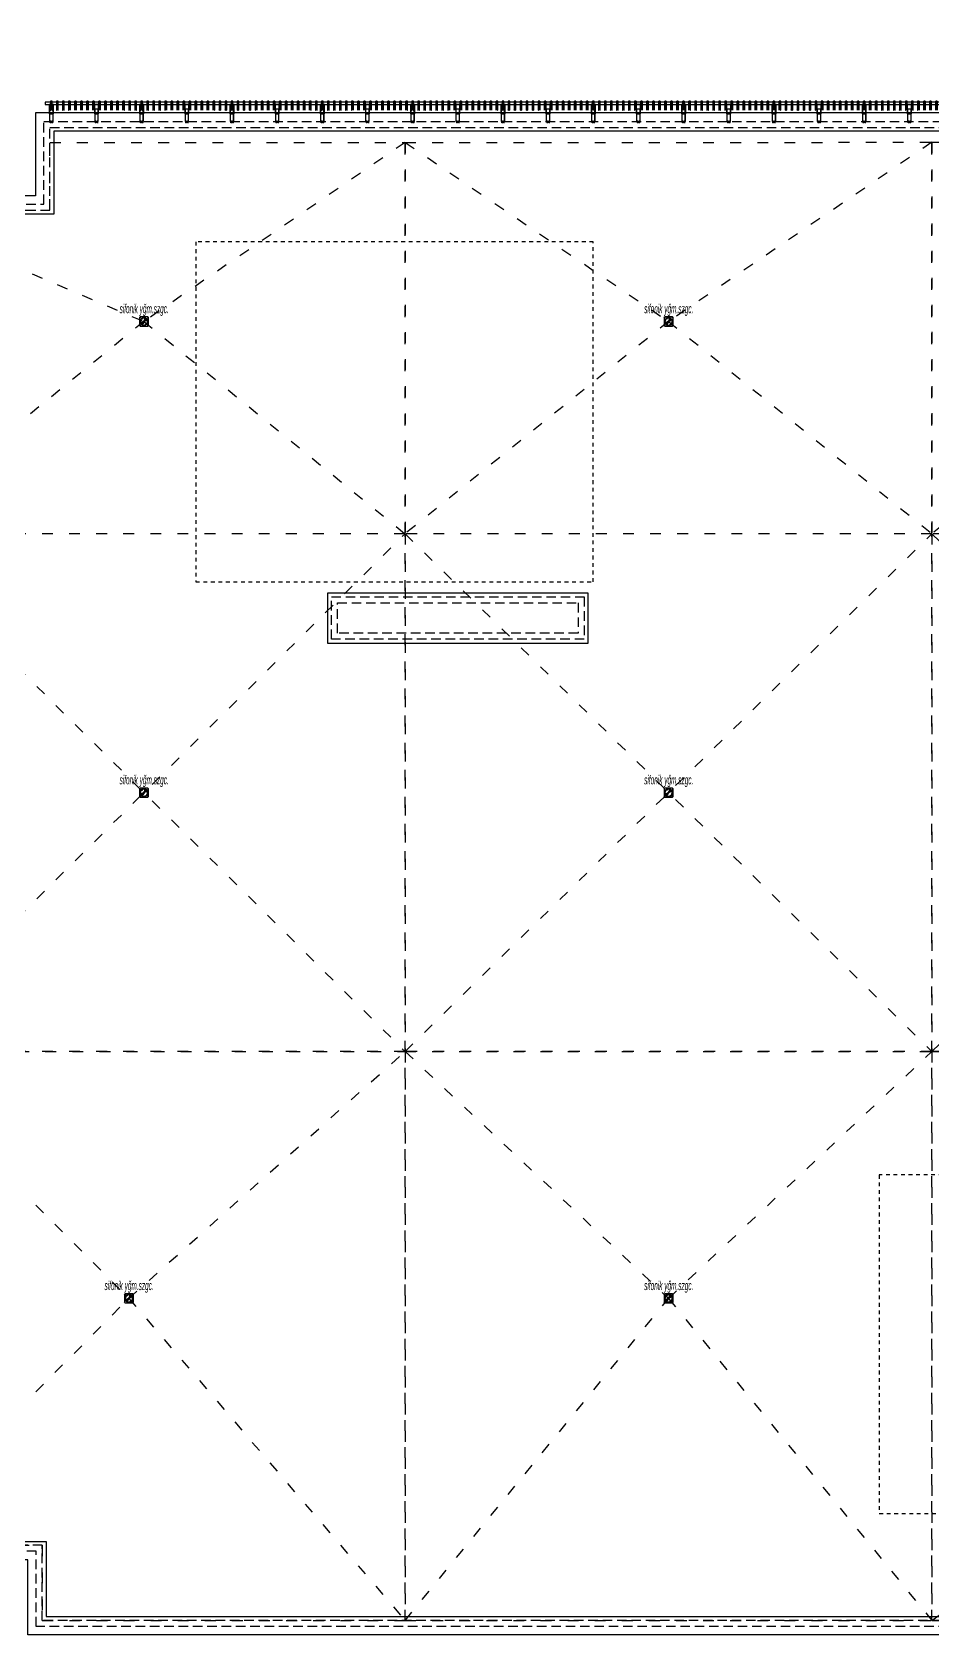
# Model space of a CAD drawing. Header units: centimetres. Extents: x 405564 to 502064, y 46284 to 60634.
# Drawn here: x 425036 to 428025, y 51805 to 57129 of the extents above; entities that cross this region are included whole.
import ezdxf
from ezdxf.xclip import XClip

# ---------------------------------------------------------------- set-up
doc = ezdxf.new("R2010")
doc.units = ezdxf.units.CM
doc.header["$XCLIPFRAME"] = 0
for name, pattern in [('( Hidden )', [0.375, 0.25, -0.125]), ('3+1_3b$0$DASHED', [0.25, 0.125, -0.125]), ('ACAD_ISO03W100', [30, 12, -18]), ('DASHED', [19.05, 12.7, -6.35]), ('HIDDEN', [9.525, 6.35, -3.175])]:
    doc.linetypes.add(name, pattern=pattern)
doc.layers.get('0').update_dxf_attribs({"color": 8, "lineweight": 9})
for name, color, linetype, lineweight in [('---___EB_draft00_ALTYAPI_helikoptermania', 8, 'Continuous', 0), ('0-KRCN-MİMARİ-220526', 8, 'Continuous', 9), ('0-KRCN-SHT-YAZI-ÇAP-PİSSU', 41, 'Continuous', 30), ('GEB-BEZUG', 8, 'Continuous', 25)]:
    doc.layers.add(name, color=color, linetype=linetype, lineweight=lineweight)
for name, color, linetype in [('AS_GOR', 8, 'Continuous'), ('AS_PRFL_CELIK', 8, 'Continuous'), ('AS_TA_HIDDEN', 8, 'HIDDEN'), ('AS_TES_SUZGEC', 171, 'Continuous'), ('AS_YAZI_EGIM', 8, 'Continuous')]:
    doc.layers.add(name, color=color, linetype=linetype)
doc.styles.add('ÇAP-2', font='ARIALNBI.TTF')

# ---------------------------------------------------------------- blocks, each defined once
blk = doc.blocks.new('celik dikey profil 8x14')
at = {"layer": 'AS_PRFL_CELIK', "transparency": 33554687}
h = blk.add_hatch(dxfattribs=at)
h.set_pattern_fill('STEEL', color=256, scale=0.1, angle=-90)
h.set_pattern_definition([(315, (-91390.32118, 487457.80356), (0.22450640303, 0.22450640303), []), (315, (-91390.16243, 487457.80356), (0.22450640303, 0.22450640303), [])])
h.paths.add_polyline_path([(2, -26.5), (2.5, -26.5), (2.5, 3.5), (-2.5, 3.5), (-2.5, -26.5), (-2, -26.5), (-2, 3), (2, 3)])
at = {"layer": 'AS_PRFL_CELIK'}
blk.add_lwpolyline([(2, -26.5), (2.5, -26.5), (2.5, 3.5), (-2.5, 3.5), (-2.5, -26.5), (-2, -26.5), (-2, 3), (2, 3)], close=True, dxfattribs=at)
blk = doc.blocks.new('celik yatay tasiyici')
at = {"layer": 'AS_PRFL_CELIK'}
blk.add_line((-6, 0.5), (6, 0.5), dxfattribs=at)
for points in [[(7, 56), (-7, 56), (-7, 25), (7, 25)], [(-6, 0), (6, 0), (6, 40), (-6, 40)], [(-2, 0.5), (-4, 0.5), (-4, 0.7), (-2, 0.7)], [(-2.3, 0.7), (-3.7, 0.7), (-3.7, 1.5), (-2.3, 1.5)], [(-2.5, 0.5), (-2.5, -4.5), (-3.5, -4.5), (-3.5, 0.5)], [(4, 0.5), (2, 0.5), (2, 0.7), (4, 0.7)], [(3.7, 0.7), (2.3, 0.7), (2.3, 1.5), (3.7, 1.5)], [(3.5, 0.5), (3.5, -4.5), (2.5, -4.5), (2.5, 0.5)]]:
    blk.add_lwpolyline(points, close=True, dxfattribs=at)
at = {"layer": 'AS_PRFL_CELIK', "linetype": '( Hidden )'}
for points in [[(-3, 2.5), (-3, -6.5)], [(3, 2.5), (3, -6.5)]]:
    blk.add_lwpolyline(points, dxfattribs=at)
at = {"layer": 'AS_PRFL_CELIK'}
blk.add_lwpolyline([(5.5, 0.5), (5.5, 40)], dxfattribs=at)
blk = doc.blocks.new('celik cephe sistem plan')
at = {"layer": 'AS_PRFL_CELIK'}
blk.add_lwpolyline([(-20, 64), (-20, 56), (3620, 56), (3620, 64)], close=True, dxfattribs=at)
for name, p in [('celik yatay tasiyici', (0, 0)), ('celik dikey profil 8x14', (0, 64)), ('celik dikey profil 8x14', (20, 64)), ('celik dikey profil 8x14', (40, 64)), ('celik dikey profil 8x14', (60, 64)), ('celik dikey profil 8x14', (80, 64)), ('celik dikey profil 8x14', (100, 64)), ('celik dikey profil 8x14', (120, 64)), ('celik dikey profil 8x14', (140, 64)), ('celik yatay tasiyici', (150, 0)), ('celik dikey profil 8x14', (160, 64)), ('celik dikey profil 8x14', (180, 64)), ('celik dikey profil 8x14', (200, 64)), ('celik dikey profil 8x14', (220, 64)), ('celik dikey profil 8x14', (240, 64)), ('celik dikey profil 8x14', (260, 64)), ('celik dikey profil 8x14', (280, 64)), ('celik yatay tasiyici', (300, 0)), ('celik dikey profil 8x14', (300, 64)), ('celik dikey profil 8x14', (320, 64)), ('celik dikey profil 8x14', (340, 64)), ('celik dikey profil 8x14', (360, 64)), ('celik dikey profil 8x14', (380, 64)), ('celik dikey profil 8x14', (400, 64)), ('celik dikey profil 8x14', (420, 64)), ('celik dikey profil 8x14', (440, 64)), ('celik yatay tasiyici', (450, 0)), ('celik dikey profil 8x14', (460, 64)), ('celik dikey profil 8x14', (480, 64)), ('celik dikey profil 8x14', (500, 64)), ('celik dikey profil 8x14', (520, 64)), ('celik dikey profil 8x14', (540, 64)), ('celik dikey profil 8x14', (560, 64)), ('celik dikey profil 8x14', (580, 64)), ('celik yatay tasiyici', (600, 0)), ('celik dikey profil 8x14', (600, 64)), ('celik dikey profil 8x14', (620, 64)), ('celik dikey profil 8x14', (640, 64)), ('celik dikey profil 8x14', (660, 64)), ('celik dikey profil 8x14', (680, 64)), ('celik dikey profil 8x14', (700, 64)), ('celik dikey profil 8x14', (720, 64)), ('celik dikey profil 8x14', (740, 64)), ('celik yatay tasiyici', (750, 0)), ('celik dikey profil 8x14', (760, 64)), ('celik dikey profil 8x14', (780, 64)), ('celik dikey profil 8x14', (800, 64)), ('celik dikey profil 8x14', (820, 64)), ('celik dikey profil 8x14', (840, 64)), ('celik dikey profil 8x14', (860, 64)), ('celik dikey profil 8x14', (880, 64)), ('celik yatay tasiyici', (900, 0)), ('celik dikey profil 8x14', (900, 64)), ('celik dikey profil 8x14', (920, 64)), ('celik dikey profil 8x14', (940, 64)), ('celik dikey profil 8x14', (960, 64)), ('celik dikey profil 8x14', (980, 64)), ('celik dikey profil 8x14', (1000, 64)), ('celik dikey profil 8x14', (1020, 64)), ('celik dikey profil 8x14', (1040, 64)), ('celik yatay tasiyici', (1050, 0)), ('celik dikey profil 8x14', (1060, 64)), ('celik dikey profil 8x14', (1080, 64)), ('celik dikey profil 8x14', (1100, 64)), ('celik dikey profil 8x14', (1120, 64)), ('celik dikey profil 8x14', (1140, 64)), ('celik dikey profil 8x14', (1160, 64)), ('celik dikey profil 8x14', (1180, 64)), ('celik yatay tasiyici', (1200, 0)), ('celik dikey profil 8x14', (1200, 64)), ('celik dikey profil 8x14', (1220, 64)), ('celik dikey profil 8x14', (1240, 64)), ('celik dikey profil 8x14', (1260, 64)), ('celik dikey profil 8x14', (1280, 64)), ('celik dikey profil 8x14', (1300, 64)), ('celik dikey profil 8x14', (1320, 64)), ('celik dikey profil 8x14', (1340, 64)), ('celik yatay tasiyici', (1350, 0)), ('celik dikey profil 8x14', (1360, 64)), ('celik dikey profil 8x14', (1380, 64)), ('celik dikey profil 8x14', (1400, 64)), ('celik dikey profil 8x14', (1420, 64)), ('celik dikey profil 8x14', (1440, 64)), ('celik dikey profil 8x14', (1460, 64)), ('celik dikey profil 8x14', (1480, 64)), ('celik yatay tasiyici', (1500, 0)), ('celik dikey profil 8x14', (1500, 64)), ('celik dikey profil 8x14', (1520, 64)), ('celik dikey profil 8x14', (1540, 64)), ('celik dikey profil 8x14', (1560, 64)), ('celik dikey profil 8x14', (1580, 64)), ('celik dikey profil 8x14', (1600, 64)), ('celik dikey profil 8x14', (1620, 64)), ('celik dikey profil 8x14', (1640, 64)), ('celik yatay tasiyici', (1650, 0)), ('celik dikey profil 8x14', (1660, 64)), ('celik dikey profil 8x14', (1680, 64)), ('celik dikey profil 8x14', (1700, 64)), ('celik dikey profil 8x14', (1720, 64)), ('celik dikey profil 8x14', (1740, 64)), ('celik dikey profil 8x14', (1760, 64)), ('celik dikey profil 8x14', (1780, 64)), ('celik yatay tasiyici', (1800, 0)), ('celik dikey profil 8x14', (1800, 64)), ('celik dikey profil 8x14', (1820, 64)), ('celik dikey profil 8x14', (1840, 64)), ('celik dikey profil 8x14', (1860, 64)), ('celik dikey profil 8x14', (1880, 64)), ('celik dikey profil 8x14', (1900, 64)), ('celik dikey profil 8x14', (1920, 64)), ('celik dikey profil 8x14', (1940, 64)), ('celik yatay tasiyici', (1950, 0)), ('celik dikey profil 8x14', (1960, 64)), ('celik dikey profil 8x14', (1980, 64)), ('celik dikey profil 8x14', (2000, 64)), ('celik dikey profil 8x14', (2020, 64)), ('celik dikey profil 8x14', (2040, 64)), ('celik dikey profil 8x14', (2060, 64)), ('celik dikey profil 8x14', (2080, 64)), ('celik yatay tasiyici', (2100, 0)), ('celik dikey profil 8x14', (2100, 64)), ('celik dikey profil 8x14', (2120, 64)), ('celik dikey profil 8x14', (2140, 64)), ('celik dikey profil 8x14', (2160, 64)), ('celik dikey profil 8x14', (2180, 64)), ('celik dikey profil 8x14', (2200, 64)), ('celik dikey profil 8x14', (2220, 64)), ('celik dikey profil 8x14', (2240, 64)), ('celik yatay tasiyici', (2250, 0)), ('celik dikey profil 8x14', (2260, 64)), ('celik dikey profil 8x14', (2280, 64)), ('celik dikey profil 8x14', (2300, 64)), ('celik dikey profil 8x14', (2320, 64)), ('celik dikey profil 8x14', (2340, 64)), ('celik dikey profil 8x14', (2360, 64)), ('celik dikey profil 8x14', (2380, 64)), ('celik yatay tasiyici', (2400, 0)), ('celik dikey profil 8x14', (2400, 64)), ('celik dikey profil 8x14', (2420, 64)), ('celik dikey profil 8x14', (2440, 64)), ('celik dikey profil 8x14', (2460, 64)), ('celik dikey profil 8x14', (2480, 64)), ('celik dikey profil 8x14', (2500, 64)), ('celik dikey profil 8x14', (2520, 64)), ('celik dikey profil 8x14', (2540, 64)), ('celik yatay tasiyici', (2550, 0)), ('celik dikey profil 8x14', (2560, 64)), ('celik dikey profil 8x14', (2580, 64)), ('celik dikey profil 8x14', (2600, 64)), ('celik dikey profil 8x14', (2620, 64)), ('celik dikey profil 8x14', (2640, 64)), ('celik dikey profil 8x14', (2660, 64)), ('celik dikey profil 8x14', (2680, 64)), ('celik yatay tasiyici', (2700, 0)), ('celik dikey profil 8x14', (2700, 64)), ('celik dikey profil 8x14', (2720, 64)), ('celik dikey profil 8x14', (2740, 64)), ('celik dikey profil 8x14', (2760, 64)), ('celik dikey profil 8x14', (2780, 64)), ('celik dikey profil 8x14', (2800, 64)), ('celik dikey profil 8x14', (2820, 64)), ('celik dikey profil 8x14', (2840, 64)), ('celik yatay tasiyici', (2850, 0)), ('celik dikey profil 8x14', (2860, 64)), ('celik dikey profil 8x14', (2880, 64)), ('celik dikey profil 8x14', (2900, 64)), ('celik dikey profil 8x14', (2920, 64)), ('celik dikey profil 8x14', (2940, 64)), ('celik dikey profil 8x14', (2960, 64)), ('celik dikey profil 8x14', (2980, 64)), ('celik yatay tasiyici', (3000, 0)), ('celik dikey profil 8x14', (3000, 64)), ('celik dikey profil 8x14', (3020, 64)), ('celik dikey profil 8x14', (3040, 64)), ('celik dikey profil 8x14', (3060, 64)), ('celik dikey profil 8x14', (3080, 64)), ('celik dikey profil 8x14', (3100, 64)), ('celik dikey profil 8x14', (3120, 64)), ('celik dikey profil 8x14', (3140, 64)), ('celik yatay tasiyici', (3150, 0)), ('celik dikey profil 8x14', (3160, 64)), ('celik dikey profil 8x14', (3180, 64)), ('celik dikey profil 8x14', (3200, 64)), ('celik dikey profil 8x14', (3220, 64)), ('celik dikey profil 8x14', (3240, 64)), ('celik dikey profil 8x14', (3260, 64)), ('celik dikey profil 8x14', (3280, 64)), ('celik yatay tasiyici', (3300, 0)), ('celik dikey profil 8x14', (3300, 64)), ('celik dikey profil 8x14', (3320, 64)), ('celik dikey profil 8x14', (3340, 64)), ('celik dikey profil 8x14', (3360, 64)), ('celik dikey profil 8x14', (3380, 64)), ('celik dikey profil 8x14', (3400, 64)), ('celik dikey profil 8x14', (3420, 64)), ('celik dikey profil 8x14', (3440, 64)), ('celik yatay tasiyici', (3450, 0)), ('celik dikey profil 8x14', (3460, 64)), ('celik dikey profil 8x14', (3480, 64)), ('celik dikey profil 8x14', (3500, 64)), ('celik dikey profil 8x14', (3520, 64)), ('celik dikey profil 8x14', (3540, 64)), ('celik dikey profil 8x14', (3560, 64)), ('celik dikey profil 8x14', (3580, 64)), ('celik yatay tasiyici', (3600, 0)), ('celik dikey profil 8x14', (3600, 64))]:
    blk.add_blockref(name, p, dxfattribs=at)
blk = doc.blocks.new('Einfügepunkt')
at = {"layer": 'GEB-BEZUG'}
for p, q in [((-1, -1), (1, 1)), ((-1, 1), (1, -1))]:
    blk.add_line(p, q, dxfattribs=at)
blk = doc.blocks.new('sifonik-suzgec')
at = {"layer": 'AS_TES_SUZGEC', "ltscale": 25}
for p, q in [((-15, 13), (-13, 15)), ((-15, 13), (-15, -13)), ((-12.9, 0.2), (-13.1, 0)), ((13, 15), (-13, 15)), ((-12.9, 0.2), (-12.2, 0.2)), ((-12.4, 3.5), (-12.6, 3.4)), ((-12.6, 3.4), (-12.5, 3.2)), ((-12.6, 3.4), (-11.9, 3.2)), ((-12.5, 3.2), (-11.8, 3)), ((-12.4, 3.5), (-11.7, 3.3)), ((-12.3, 0), (-12.2, 0.2)), ((-12.2, 0.2), (-11.8, 0.2)), ((-11.9, 3.2), (-11.7, 3.3)), ((-11.8, 3), (-11.9, 3.2)), ((-11.4, 2.9), (-11.8, 3)), ((-11.7, 3.3), (-11.3, 3.2)), ((-10.5, 1.6), (-11.7, 1.7)), ((-11.7, 1.4), (-10.6, 1.2)), ((-11.1, 6.6), (-11.3, 6.5)), ((-11.3, 6.5), (-11.3, 6.3)), ((-11.3, 6.5), (-10.7, 6.2)), ((-11.3, 6.3), (-10.6, 5.9)), ((-11.1, 6.6), (-10.4, 6.2)), ((-11, 4.3), (-9.9, 3.9)), ((-9.8, 4.2), (-10.8, 4.7)), ((-10.7, 6.2), (-10.4, 6.2)), ((-10.6, 5.9), (-10.7, 6.2)), ((-10.3, 5.7), (-10.6, 5.9)), ((-10.6, 1.2), (-10.5, 1.6)), ((-10.4, 6.2), (-10.1, 6.1)), ((-9.9, 3.9), (-9.8, 4.2)), ((-9.5, 7), (-8.5, 6.3)), ((-8.3, 6.6), (-9.3, 7.3)), ((-9.2, 9.2), (-9.2, 9)), ((-9, 9.2), (-9.2, 9.2)), ((-9.2, 9.2), (-8.7, 8.7)), ((-9.2, 9), (-8.7, 8.5)), ((-9, 9.2), (-8.5, 8.7)), ((-8.7, 8.7), (-8.5, 8.7)), ((-8.7, 8.5), (-8.7, 8.7)), ((-8.5, 8.2), (-8.7, 8.5)), ((-8.5, 8.7), (-8.2, 8.5)), ((-8.5, 6.3), (-8.3, 6.6)), ((-7.3, 9.3), (-6.6, 8.3)), ((-6.3, 8.5), (-7, 9.5)), ((-6.5, 11.3), (-6.6, 11.1)), ((-6.6, 11.1), (-6.2, 10.4)), ((-6.6, 8.3), (-6.3, 8.5)), ((-6.5, 11.3), (-6.2, 10.7)), ((-6.3, 11.3), (-6.5, 11.3)), ((-6.3, 11.3), (-5.9, 10.6)), ((-6.2, 10.7), (-5.9, 10.6)), ((-6.2, 10.4), (-6.2, 10.7)), ((-6.1, 10.1), (-6.2, 10.4)), ((-5.9, 10.6), (-5.7, 10.3)), ((-4.7, 10.8), (-4.2, 9.8)), ((-3.9, 9.9), (-4.3, 11)), ((-4.2, 9.8), (-3.9, 9.9)), ((-3.4, 12.6), (-3.5, 12.4)), ((-3.5, 12.4), (-3.3, 11.7)), ((-3.4, 12.6), (-3.2, 11.9)), ((-3.2, 12.5), (-3.4, 12.6)), ((-3.3, 11.7), (-3.2, 11.9)), ((-3.2, 11.3), (-3.3, 11.7)), ((-0.6, 0.6), (-3.3, -1.2)), ((-3.3, -1.3), (-0.5, 0.5)), ((-3.2, 12.5), (-3, 11.8)), ((-3.2, 11.9), (-3, 11.8)), ((-3, 11.8), (-2.9, 11.4)), ((-1.7, 11.7), (-1.6, 10.5)), ((-1.6, 10.5), (-1.2, 10.6)), ((-1.2, 10.6), (-1.4, 11.7)), ((1.8, 4.2), (-0.6, 0.6)), ((-0.6, 0.6), (-0.5, 0.5)), ((-0.5, 0.5), (1.8, 4.1)), ((-0.5, 0.5), (0, 0)), ((0, 13.1), (-0.2, 12.9)), ((-0.2, 12.9), (-0.2, 12.2)), ((-0.2, 12.2), (0, 12.3)), ((-0.2, 11.8), (-0.2, 12.2)), ((0, 13.1), (0, 12.3)), ((0.2, 12.9), (0, 13.1)), ((0, 12.3), (0.2, 12.2)), ((0, 0), (2.6, 2.6)), ((0, 0), (0, 0.2)), ((0.2, 12.9), (0.2, 12.2)), ((0.2, 12.2), (0.2, 11.8)), ((3.3, 1.3), (0.5, -0.5)), ((0.6, -0.6), (3.3, 1.2)), ((1.4, 11.7), (1.2, 10.6)), ((1.2, 10.6), (1.6, 10.5)), ((1.6, 10.5), (1.7, 11.7)), ((1.9, 4.3), (1.8, 4.2)), ((1.8, 4.2), (1.8, 4.1)), ((1.8, 4.2), (1.8, 4.2)), ((1.8, 4.1), (1.8, 4.2)), ((2.6, 2.6), (1.8, 4.2)), ((1.8, 4.1), (2.6, 2.6)), ((3.8, 7.3), (1.9, 4.3)), ((1.9, 4.3), (3.9, 7.2)), ((1.9, 4.2), (1.9, 4.3)), ((1.9, 4.3), (1.9, 4.2)), ((1.9, 4.3), (1.9, 4.3)), ((2.7, 2.7), (1.9, 4.3)), ((1.9, 4.2), (2.7, 2.7)), ((2.6, 2.6), (2.6, 2.6)), ((2.6, 2.6), (2.6, 2.6)), ((2.6, 2.6), (3.3, 1.3)), ((3.3, 1.3), (2.6, 2.6)), ((2.7, 2.7), (7.7, 7.7)), ((2.7, 2.7), (2.7, 2.7)), ((2.7, 2.7), (2.7, 2.7)), ((2.7, 2.7), (3.4, 1.4)), ((3.4, 1.4), (2.7, 2.7)), ((2.9, 11.4), (3, 11.8)), ((3.2, 12.5), (3, 11.8)), ((3, 11.8), (3.2, 11.9)), ((3.4, 12.6), (3.2, 11.9)), ((3.4, 12.6), (3.2, 12.5)), ((3.2, 11.9), (3.3, 11.7)), ((3.3, 11.7), (3.2, 11.3)), ((3.5, 12.4), (3.3, 11.7)), ((3.3, 1.2), (3.5, 1.3)), ((3.3, 1.3), (3.3, 1.3)), ((3.3, 1.2), (3.3, 1.3)), ((3.3, 1.3), (3.3, 1.2)), ((3.5, 12.4), (3.4, 12.6)), ((7.2, 3.9), (3.4, 1.4)), ((3.4, 1.4), (3.4, 1.4)), ((3.5, 1.3), (3.4, 1.4)), ((3.4, 1.4), (3.5, 1.3)), ((3.5, 1.3), (7.3, 3.8)), ((3.8, 7.3), (4.1, 7.7)), ((4.3, 11), (3.9, 9.9)), ((3.9, 9.9), (4.2, 9.8)), ((4.1, 7.7), (5.7, 10.3)), ((4.2, 9.8), (4.7, 10.8)), ((5.7, 10.3), (5.9, 10.5)), ((6.3, 11.3), (5.9, 10.5)), ((5.9, 10.5), (6.1, 10.6)), ((6.5, 11.3), (6.1, 10.6)), ((6.1, 10.6), (6.2, 10.3)), ((6.2, 10.3), (6.1, 10.1)), ((6.6, 11.1), (6.2, 10.3)), ((6.5, 11.3), (6.3, 11.3)), ((6.6, 11.1), (6.5, 11.3)), ((6.6, 9.8), (6.8, 9.9)), ((7.2, 9.3), (7.4, 9.5)), ((7.7, 4.1), (7.3, 3.8)), ((7.7, 9.2), (7.6, 9.1)), ((7.7, 7.7), (8.6, 8.6)), ((7.7, 4.1), (10.3, 5.7)), ((10.3, 5.8), (7.9, 4.3)), ((8.2, 8.5), (8.4, 8.6)), ((9, 9.2), (8.4, 8.6)), ((8.4, 8.6), (8.6, 8.6)), ((8.6, 8.4), (8.5, 8.2)), ((9.2, 9.2), (8.6, 8.6)), ((9.2, 9), (8.6, 8.4)), ((8.6, 8.6), (8.6, 8.4)), ((9.2, 9.2), (9, 9.2)), ((9.1, 7.6), (9.2, 7.7)), ((9.2, 9), (9.2, 9.2)), ((9.3, 7.2), (9.5, 7.4)), ((9.9, 6.8), (9.8, 6.6)), ((10.1, 6.1), (10.3, 6.2)), ((11.1, 6.6), (10.3, 6.2)), ((10.3, 6.2), (10.6, 6.1)), ((10.5, 6), (10.3, 5.8)), ((10.3, 5.7), (10.5, 5.9)), ((10.3, 5.8), (10.3, 5.7)), ((11.3, 6.3), (10.5, 5.9)), ((10.6, 6.1), (10.5, 6)), ((10.5, 5.9), (10.5, 6)), ((11.3, 6.5), (10.6, 6.1)), ((11.3, 6.5), (11.1, 6.6)), ((11.3, 6.3), (11.3, 6.5)), ((11.7, 3.3), (11.3, 3.2)), ((11.4, 2.9), (11.8, 3)), ((12.4, 3.5), (11.7, 3.3)), ((11.9, 3.2), (11.7, 3.3)), ((11.8, 3), (11.9, 3.2)), ((12.5, 3.2), (11.8, 3)), ((12.2, 0.2), (11.8, 0.2)), ((12.6, 3.4), (11.9, 3.2)), ((12.3, 0), (12.2, 0.2)), ((12.9, 0.2), (12.2, 0.2)), ((12.6, 3.4), (12.4, 3.5)), ((12.5, 3.2), (12.6, 3.4)), ((13.1, 0), (12.9, 0.2)), ((13, 15), (15, 13)), ((15, -13), (15, 13)), ((-13, -15), (-15, -13)), ((-13.1, 0), (-12.9, -0.2)), ((-13.1, 0), (-12.3, 0)), ((-13, -15), (13, -15)), ((-12.9, -0.2), (-12.2, -0.2)), ((-12.5, -3.2), (-12.6, -3.4)), ((-12.6, -3.4), (-11.9, -3.2)), ((-12.6, -3.4), (-12.4, -3.5)), ((-12.5, -3.2), (-11.8, -3)), ((-12.4, -3.5), (-11.7, -3.3)), ((-12.2, -0.2), (-12.3, 0)), ((-11.8, -0.2), (-12.2, -0.2)), ((-11.9, -3.2), (-11.8, -3)), ((-11.7, -3.3), (-11.9, -3.2)), ((-11.8, -3), (-11.4, -2.9)), ((-10.6, -1.2), (-11.7, -1.4)), ((-11.7, -1.7), (-10.5, -1.6)), ((-11.3, -3.2), (-11.7, -3.3)), ((-11.3, -6.3), (-10.5, -5.9)), ((-11.3, -6.5), (-10.6, -6.1)), ((-11.3, -6.3), (-11.3, -6.5)), ((-11.3, -6.5), (-11.1, -6.6)), ((-11.1, -6.6), (-10.3, -6.2)), ((-9.9, -3.9), (-11, -4.3)), ((-10.8, -4.7), (-9.8, -4.2)), ((-10.5, -1.6), (-10.6, -1.2)), ((-10.6, -6.1), (-10.5, -5.9)), ((-10.3, -6.2), (-10.6, -6.1)), ((-10.5, -5.9), (-10.3, -5.7)), ((-10.3, -5.7), (-7.7, -4.1)), ((-10.1, -6.1), (-10.3, -6.2)), ((-9.8, -4.2), (-9.9, -3.9)), ((-9.9, -6.8), (-9.8, -6.6)), ((-9.3, -7.2), (-9.5, -7.4)), ((-9.1, -7.6), (-9.2, -7.7)), ((-9.2, -9), (-8.6, -8.4)), ((-9.2, -9.2), (-8.6, -8.6)), ((-9.2, -9), (-9.2, -9.2)), ((-9.2, -9.2), (-9, -9.2)), ((-9, -9.2), (-8.4, -8.6)), ((-8.6, -8.6), (-7.7, -7.7)), ((-8.6, -8.4), (-8.5, -8.2)), ((-8.6, -8.6), (-8.6, -8.4)), ((-8.4, -8.6), (-8.6, -8.6)), ((-8.2, -8.5), (-8.4, -8.6)), ((-7.7, -7.7), (-2.7, -2.7)), ((-7.7, -4.1), (-7.3, -3.8)), ((-7.7, -9.2), (-7.6, -9.1)), ((-7.2, -9.3), (-7.4, -9.5)), ((-3.5, -1.3), (-7.3, -3.8)), ((-7.3, -3.9), (-3.4, -1.4)), ((-6.6, -9.8), (-6.8, -9.9)), ((-6.6, -11.1), (-6.2, -10.3)), ((-6.6, -11.1), (-6.5, -11.3)), ((-6.5, -11.3), (-6.1, -10.6)), ((-6.5, -11.3), (-6.3, -11.3)), ((-6.3, -11.3), (-5.9, -10.5)), ((-6.2, -10.3), (-6.1, -10.1)), ((-6.1, -10.6), (-6.2, -10.3)), ((-6, -10.5), (-6.1, -10.6)), ((-5.8, -10.3), (-6, -10.5)), ((-6, -10.5), (-5.9, -10.5)), ((-5.9, -10.5), (-5.7, -10.3)), ((-4.3, -7.9), (-5.8, -10.3)), ((-5.7, -10.3), (-5.8, -10.3)), ((-5.7, -10.3), (-4.1, -7.7)), ((-3.8, -7.3), (-4.1, -7.7)), ((-1.9, -4.3), (-3.9, -7.3)), ((-3.8, -7.3), (-1.9, -4.3)), ((-3.3, -1.2), (-3.5, -1.3)), ((-3.5, -1.3), (-3.4, -1.4)), ((-3.4, -1.4), (-3.5, -1.3)), ((-3.5, -12.4), (-3.3, -11.7)), ((-3.5, -12.4), (-3.4, -12.6)), ((-3.4, -1.4), (-3.4, -1.4)), ((-2.7, -2.7), (-3.4, -1.4)), ((-3.4, -1.4), (-2.7, -2.7)), ((-3.4, -12.6), (-3.2, -11.9)), ((-3.4, -12.6), (-3.2, -12.5)), ((-3.3, -1.3), (-3.3, -1.2)), ((-3.3, -1.2), (-3.3, -1.3)), ((-3.3, -1.3), (-3.3, -1.3)), ((-2.6, -2.6), (-3.3, -1.3)), ((-3.3, -1.3), (-2.6, -2.6)), ((-3.2, -11.3), (-3.3, -11.7)), ((-3.3, -11.7), (-3.2, -11.9)), ((-3.2, -11.9), (-3, -11.8)), ((-3.2, -12.5), (-3, -11.8)), ((-3, -11.8), (-2.9, -11.4)), ((-2.7, -2.7), (-2.7, -2.7)), ((-2.7, -2.7), (-1.9, -4.3)), ((-1.9, -4.2), (-2.7, -2.7)), ((-2.7, -2.7), (-2.7, -2.7)), ((-2.6, -2.6), (0, 0)), ((-2.6, -2.6), (-2.6, -2.6)), ((-2.6, -2.6), (-1.8, -4.2)), ((-1.8, -4.1), (-2.6, -2.6)), ((-2.6, -2.6), (-2.6, -2.6)), ((-1.9, -4.3), (-1.8, -4.2)), ((-1.9, -4.2), (-1.9, -4.3)), ((-1.9, -4.3), (-1.9, -4.2)), ((-1.9, -4.3), (-1.9, -4.3)), ((0.5, -0.5), (-1.8, -4.1)), ((-1.8, -4.2), (0.6, -0.6)), ((-1.8, -4.2), (-1.8, -4.1)), ((-1.8, -4.1), (-1.8, -4.2)), ((-1.8, -4.2), (-1.8, -4.2)), ((0, 0), (-0.3, 0)), ((-0.2, -11.8), (-0.2, -12.2)), ((-0.2, -12.2), (0, -12.3)), ((-0.2, -12.9), (-0.2, -12.2)), ((-0.2, -12.9), (0, -13.1)), ((0, 0), (0.5, -0.5)), ((0, 0), (0.2, 0)), ((0, 0), (0, -0.3)), ((0, -12.3), (0.2, -12.2)), ((0, -13.1), (0, -12.3)), ((0, -13.1), (0.2, -12.9)), ((0.2, -12.2), (0.2, -11.8)), ((0.2, -12.9), (0.2, -12.2)), ((0.6, -0.6), (0.5, -0.5)), ((2.9, -11.4), (3, -11.8)), ((3, -11.8), (3.2, -11.9)), ((3.2, -12.5), (3, -11.8)), ((3.3, -11.7), (3.2, -11.3)), ((3.2, -11.9), (3.3, -11.7)), ((3.4, -12.6), (3.2, -11.9)), ((3.2, -12.5), (3.4, -12.6)), ((3.5, -12.4), (3.3, -11.7)), ((3.4, -12.6), (3.5, -12.4)), ((5.7, -10.3), (5.9, -10.6)), ((5.9, -10.6), (6.2, -10.7)), ((6.3, -11.3), (5.9, -10.6)), ((6.2, -10.4), (6.1, -10.1)), ((6.2, -10.7), (6.2, -10.4)), ((6.6, -11.1), (6.2, -10.4)), ((6.5, -11.3), (6.2, -10.7)), ((6.3, -11.3), (6.5, -11.3)), ((6.5, -11.3), (6.6, -11.1)), ((8.2, -8.5), (8.5, -8.7)), ((8.7, -8.5), (8.5, -8.2)), ((8.5, -8.7), (8.7, -8.7)), ((9, -9.2), (8.5, -8.7)), ((8.7, -8.7), (8.7, -8.5)), ((9.2, -9), (8.7, -8.5)), ((9.2, -9.2), (8.7, -8.7)), ((9, -9.2), (9.2, -9.2)), ((9.2, -9.2), (9.2, -9)), ((10.1, -6.1), (10.4, -6.2)), ((10.6, -5.9), (10.3, -5.7)), ((10.4, -6.2), (10.7, -6.2)), ((11.1, -6.6), (10.4, -6.2)), ((10.7, -6.2), (10.6, -5.9)), ((11.3, -6.3), (10.6, -5.9)), ((11.3, -6.5), (10.7, -6.2)), ((11.1, -6.6), (11.3, -6.5)), ((11.3, -3.2), (11.7, -3.3)), ((11.3, -6.5), (11.3, -6.3)), ((11.8, -3), (11.4, -2.9)), ((11.7, -3.3), (11.9, -3.2)), ((12.4, -3.5), (11.7, -3.3)), ((11.8, -0.2), (12.2, -0.2)), ((11.9, -3.2), (11.8, -3)), ((12.5, -3.2), (11.8, -3)), ((12.6, -3.4), (11.9, -3.2)), ((12.2, -0.2), (12.3, 0)), ((12.9, -0.2), (12.2, -0.2)), ((13.1, 0), (12.3, 0)), ((12.4, -3.5), (12.6, -3.4)), ((12.6, -3.4), (12.5, -3.2)), ((12.9, -0.2), (13.1, 0)), ((15, -13), (13, -15))]:
    blk.add_line(p, q, dxfattribs=at)
for centre, radius in [((0, 0), 13.1), ((-12.5, 12.5), 0.3), ((12.5, 12.5), 0.3), ((-12.5, -12.5), 0.3), ((12.5, -12.5), 0.3)]:
    blk.add_circle(centre, radius, dxfattribs=at)
for centre, radius, start, end in [((0, 0), 12.9, 165.8007, 179.1993), ((0, 0), 12.6, 165.8198, 179.1802), ((0, 0), 12.9, 150.8007, 164.1993), ((0, 0), 12.6, 150.8198, 164.1802), ((0, 0), 12.1, 165.8539, 179.1461), ((0, 0), 12, 165.8607, 179.1393), ((0, 0), 11.8, 165.8753, 179.1247), ((0, 0), 11.8, 171.6247, 173.3753), ((0, 0), 12.1, 150.8539, 164.1461), ((0, 0), 12, 150.8607, 164.1393), ((0, 0), 11.8, 150.8753, 164.1247), ((0, 0), 12.9, 135.8007, 149.1993), ((0, 0), 11.8, 156.6247, 158.3753), ((0, 0), 12.6, 135.8198, 149.1802), ((0, 0), 12.1, 135.8539, 149.1461), ((0, 0), 12, 135.8607, 149.1393), ((0, 0), 11.8, 135.8753, 149.1247), ((0, 0), 11.8, 141.6247, 143.3753), ((0, 0), 12.9, 120.8007, 134.1993), ((0, 0), 12.6, 120.8198, 134.1802), ((0, 0), 12.1, 120.8539, 134.1461), ((0, 0), 12, 120.8607, 134.1393), ((0, 0), 11.8, 120.8753, 134.1247), ((0, 0), 11.8, 126.6247, 128.3753), ((0, 0), 12.9, 105.8007, 119.1993), ((0, 0), 12.6, 105.8198, 119.1802), ((0, 0), 12.1, 105.8539, 119.1461), ((0, 0), 12, 105.8607, 119.1393), ((0, 0), 11.8, 105.8753, 119.1247), ((0, 0), 11.8, 111.6247, 113.3753), ((0, 0), 12.9, 90.8007, 104.1993), ((0, 0), 12.6, 90.8198, 104.1802), ((0, 0), 12.1, 90.8539, 104.1461), ((0, 0), 12, 90.8607, 104.1393), ((0, 0), 11.8, 90.8753, 104.1247), ((0, 0), 11.8, 96.6247, 98.3753), ((0, 0), 12.9, 75.8007, 89.1993), ((0, 0), 12.6, 75.8198, 89.1802), ((0, 0), 12.1, 75.8539, 89.1461), ((0, 0), 12, 75.8607, 89.1393), ((0, 0), 11.8, 75.8753, 89.1247), ((0, 0), 11.8, 81.6247, 83.3753), ((0, 0), 11.8, 60.8753, 74.1247), ((0, 0), 12.1, 60.8539, 74.1461), ((0, 0), 12, 60.8607, 74.1393), ((0, 0), 12.6, 60.8198, 74.1802), ((0, 0), 12.9, 60.8007, 74.1993), ((5.9, 5.9), 2.58, 45, 135.7807), ((0, 0), 11.8, 66.6247, 68.3753), ((0, 0), 11.8, 45.8753, 59.1247), ((0, 0), 12.1, 45.8539, 59.1461), ((0, 0), 12, 55.6693, 59.1393), ((0, 0), 12.6, 45.8198, 59.1802), ((0, 0), 12.9, 45.8007, 59.1993), ((0, 0), 12, 52.1808, 55.6693), ((0, 0), 12, 45.8607, 50.069), ((5.9, 5.9), 2.58, 321.1789, 45), ((5.9, 5.9), 2.58, 314.2193, 321.1789), ((0, 0), 11.8, 30.8753, 44.1247), ((0, 0), 12, 39.931, 44.1393), ((0, 0), 12.1, 30.8539, 44.1461), ((0, 0), 12.6, 30.8198, 44.1802), ((0, 0), 12.9, 30.8007, 44.1993), ((0, 0), 12, 34.3307, 37.8192), ((0, 0), 12, 30.8607, 34.3307), ((0, 0), 11.8, 15.8753, 29.1247), ((0, 0), 12, 15.8607, 29.1393), ((0, 0), 12.1, 15.8539, 29.1461), ((0, 0), 12.6, 15.8198, 29.1802), ((0, 0), 12.9, 15.8007, 29.1993), ((0, 0), 11.8, 0.8753, 14.1247), ((0, 0), 12, 0.8607, 14.1393), ((0, 0), 12.1, 0.8539, 14.1461), ((0, 0), 12.6, 0.8198, 14.1802), ((0, 0), 12.9, 0.8007, 14.1993), ((0, 0), 12.9, 180.8007, 194.1993), ((0, 0), 12.6, 180.8198, 194.1802), ((0, 0), 12.9, 195.8007, 209.1993), ((0, 0), 12.1, 180.8539, 194.1461), ((0, 0), 12.6, 195.8198, 209.1802), ((0, 0), 12, 180.8607, 194.1393), ((0, 0), 11.8, 180.8753, 194.1247), ((0, 0), 11.8, 186.6247, 188.3753), ((0, 0), 12.1, 195.8539, 209.1461), ((0, 0), 12, 195.8607, 209.1393), ((0, 0), 11.8, 195.8753, 209.1247), ((0, 0), 12.9, 210.8007, 224.1993), ((0, 0), 11.8, 201.6247, 203.3753), ((0, 0), 12.6, 210.8198, 224.1802), ((0, 0), 12.1, 210.8539, 224.1461), ((0, 0), 12, 210.8607, 214.3307), ((0, 0), 11.8, 210.8753, 224.1247), ((0, 0), 12, 214.3307, 217.8192), ((0, 0), 12, 219.931, 224.1393), ((0, 0), 12.9, 225.8007, 239.1993), ((0, 0), 12.6, 225.8198, 239.1802), ((-5.9, -5.9), 2.58, 134.2193, 225), ((0, 0), 12, 225.8607, 230.069), ((0, 0), 12.1, 225.8539, 239.1461), ((0, 0), 11.8, 225.8753, 239.1247), ((-5.9, -5.9), 2.58, 225, 308.8211), ((0, 0), 12, 232.1808, 235.6693), ((0, 0), 12, 235.6693, 239.1393), ((0, 0), 12.9, 240.8007, 254.1993), ((0, 0), 12.6, 240.8198, 254.1802), ((0, 0), 12.1, 240.8539, 254.1461), ((0, 0), 12, 240.8607, 254.1393), ((0, 0), 11.8, 240.8753, 254.1247), ((-5.9, -5.9), 2.58, 308.8211, 315.7807), ((0, 0), 12.9, 255.8007, 269.1993), ((0, 0), 12.6, 255.8198, 269.1802), ((0, 0), 12.1, 255.8539, 269.1461), ((0, 0), 11.8, 255.8753, 269.1247), ((0, 0), 12, 255.8607, 269.1393), ((0, 0), 11.8, 270.8753, 284.1247), ((0, 0), 12, 270.8607, 284.1393), ((0, 0), 12.1, 270.8539, 284.1461), ((0, 0), 12.6, 270.8198, 284.1802), ((0, 0), 12.9, 270.8007, 284.1993), ((0, 0), 11.8, 285.8753, 299.1247), ((0, 0), 12, 285.8607, 299.1393), ((0, 0), 12.1, 285.8539, 299.1461), ((0, 0), 12.6, 285.8198, 299.1802), ((0, 0), 12.9, 285.8007, 299.1993), ((0, 0), 11.8, 300.8753, 314.1247), ((0, 0), 12, 300.8607, 314.1393), ((0, 0), 12.1, 300.8539, 314.1461), ((0, 0), 12.6, 300.8198, 314.1802), ((0, 0), 12.9, 300.8007, 314.1993), ((0, 0), 11.8, 315.8753, 329.1247), ((0, 0), 12, 315.8607, 329.1393), ((0, 0), 12.1, 315.8539, 329.1461), ((0, 0), 12.6, 315.8198, 329.1802), ((0, 0), 12.9, 315.8007, 329.1993), ((0, 0), 11.8, 330.8753, 344.1247), ((0, 0), 12, 330.8607, 344.1393), ((0, 0), 12.1, 330.8539, 344.1461), ((0, 0), 12.6, 330.8198, 344.1802), ((0, 0), 12.9, 330.8007, 344.1993), ((0, 0), 11.8, 345.8753, 359.1247), ((0, 0), 12, 345.8607, 359.1393), ((0, 0), 12.1, 345.8539, 359.1461), ((0, 0), 12.6, 345.8198, 359.1802), ((0, 0), 12.9, 345.8007, 359.1993)]:
    blk.add_arc(centre, radius, start, end, dxfattribs=at)
for points, knots in [([(7.7, 7.7), (7.6, 7.8), (7.5, 7.9), (7.1, 8.2), (6.8, 8.3), (6.2, 8.4), (5.9, 8.5), (5.6, 8.4), (5.4, 8.4), (5.2, 8.3), (4.7, 8.2), (4.6, 8.1), (4.3, 7.9), (4.1, 7.7), (3.9, 7.5), (3.9, 7.4), (3.8, 7.3)], [-0.783062, -0.783062, -0.783062, -0.783062, -0.634163, -0.634163, -0.192454, -0.192454, 0.106051, 0.106051, 0.106051, 0.404556, 0.404556, 0.625445, 0.625445, 0.846335, 0.846335, 0.994853, 0.994853, 0.994853, 0.994853]), ([(3.8, 7.3), (3.8, 7.3), (3.8, 7.3), (3.8, 7.3), (3.8, 7.3), (3.8, 7.3)], [0.994853329, 0.994853329, 0.994853329, 0.994853329, 0.995833954, 0.995833954, 0.996814579, 0.996814579, 0.996814579, 0.996814579]), ([(3.9, 7.3), (3.9, 7.4), (4, 7.5), (4.2, 7.7), (4.3, 7.8), (4.6, 8), (4.8, 8.1), (5.2, 8.3), (5.4, 8.3), (5.7, 8.4), (5.9, 8.4), (6.1, 8.4), (6.7, 8.3), (7.1, 8.1), (7.5, 7.8), (7.6, 7.7), (7.7, 7.7)], [-0.994853, -0.994853, -0.994853, -0.994853, -0.846335, -0.846335, -0.625445, -0.625445, -0.404556, -0.404556, -0.106051, -0.106051, -0.106051, 0.192454, 0.192454, 0.634163, 0.634163, 0.784802, 0.784802, 0.784802, 0.784802]), ([(3.9, 7.2), (3.9, 7.2), (3.9, 7.2), (3.9, 7.3), (3.9, 7.3), (3.9, 7.3)], [-0.996814579, -0.996814579, -0.996814579, -0.996814579, -0.995833954, -0.995833954, -0.994853329, -0.994853329, -0.994853329, -0.994853329]), ([(7.7, 7.7), (7.7, 7.6), (7.8, 7.5), (8, 7.2), (8.1, 7.1), (8.2, 6.7), (8.3, 6.6), (8.4, 6.1), (8.4, 5.9), (8.4, 5.7), (8.3, 5.4), (8.3, 5.2), (8, 4.6), (7.8, 4.3), (7.5, 4), (7.4, 3.9), (7.3, 3.9)], [2.356791, 2.356791, 2.356791, 2.356791, 2.50743, 2.50743, 2.728284, 2.728284, 2.949139, 2.949139, 3.247644, 3.247644, 3.247644, 3.546149, 3.546149, 3.987927, 3.987927, 4.136446, 4.136446, 4.136446, 4.136446]), ([(7.3, 3.8), (7.4, 3.9), (7.5, 3.9), (7.9, 4.3), (8.1, 4.6), (8.3, 5.2), (8.4, 5.4), (8.4, 5.6), (8.5, 5.9), (8.4, 6.2), (8.4, 6.6), (8.3, 6.8), (8.2, 7.1), (8.1, 7.3), (7.9, 7.5), (7.8, 7.6), (7.7, 7.7)], [-4.136446, -4.136446, -4.136446, -4.136446, -3.987927, -3.987927, -3.546149, -3.546149, -3.247644, -3.247644, -3.247644, -2.949139, -2.949139, -2.728284, -2.728284, -2.50743, -2.50743, -2.358531, -2.358531, -2.358531, -2.358531]), ([(7.7, 7.7), (7.7, 7.7), (7.7, 7.7), (7.7, 7.7), (7.7, 7.7), (7.7, 7.7)], [-0.1161431, -0.1161431, -0.1161431, -0.1161431, -0.0580714, -0.0580714, 0, 0, 0, 0]), ([(-7.3, -3.8), (-7.4, -3.9), (-7.5, -3.9), (-7.9, -4.3), (-8.1, -4.6), (-8.3, -5.2), (-8.4, -5.4), (-8.4, -5.6), (-8.5, -5.9), (-8.4, -6.2), (-8.4, -6.6), (-8.3, -6.8), (-8.2, -7.1), (-8.1, -7.3), (-7.9, -7.5), (-7.8, -7.6), (-7.7, -7.7)], [-4.136446, -4.136446, -4.136446, -4.136446, -3.987927, -3.987927, -3.546149, -3.546149, -3.247644, -3.247644, -3.247644, -2.949139, -2.949139, -2.728284, -2.728284, -2.50743, -2.50743, -2.358531, -2.358531, -2.358531, -2.358531]), ([(-7.7, -7.7), (-7.7, -7.6), (-7.8, -7.5), (-8, -7.2), (-8.1, -7.1), (-8.2, -6.7), (-8.3, -6.6), (-8.4, -6.1), (-8.4, -5.9), (-8.4, -5.7), (-8.3, -5.4), (-8.3, -5.2), (-8, -4.6), (-7.8, -4.3), (-7.5, -4), (-7.4, -3.9), (-7.3, -3.9)], [2.356791, 2.356791, 2.356791, 2.356791, 2.50743, 2.50743, 2.728284, 2.728284, 2.949139, 2.949139, 3.247644, 3.247644, 3.247644, 3.546149, 3.546149, 3.987927, 3.987927, 4.136446, 4.136446, 4.136446, 4.136446]), ([(-7.7, -7.7), (-7.6, -7.8), (-7.5, -7.9), (-7.1, -8.2), (-6.8, -8.3), (-6.2, -8.4), (-5.9, -8.5), (-5.6, -8.4), (-5.4, -8.4), (-5.2, -8.3), (-4.7, -8.2), (-4.6, -8.1), (-4.3, -7.9), (-4.1, -7.7), (-3.9, -7.5), (-3.9, -7.4), (-3.8, -7.3)], [-0.783062, -0.783062, -0.783062, -0.783062, -0.634163, -0.634163, -0.192454, -0.192454, 0.106051, 0.106051, 0.106051, 0.404556, 0.404556, 0.625445, 0.625445, 0.846335, 0.846335, 0.994853, 0.994853, 0.994853, 0.994853]), ([(-3.9, -7.3), (-3.9, -7.4), (-4, -7.5), (-4.2, -7.7), (-4.3, -7.8), (-4.6, -8), (-4.8, -8.1), (-5.2, -8.3), (-5.4, -8.3), (-5.7, -8.4), (-5.9, -8.4), (-6.1, -8.4), (-6.7, -8.3), (-7.1, -8.1), (-7.5, -7.8), (-7.6, -7.7), (-7.7, -7.7)], [-0.994853, -0.994853, -0.994853, -0.994853, -0.846335, -0.846335, -0.625445, -0.625445, -0.404556, -0.404556, -0.106051, -0.106051, -0.106051, 0.192454, 0.192454, 0.634163, 0.634163, 0.784802, 0.784802, 0.784802, 0.784802]), ([(-7.7, -7.7), (-7.7, -7.7), (-7.7, -7.7), (-7.7, -7.7), (-7.7, -7.7), (-7.7, -7.7)], [0, 0, 0, 0, 0.0580714, 0.0580714, 0.1161431, 0.1161431, 0.1161431, 0.1161431]), ([(-3.9, -7.3), (-3.9, -7.3), (-3.9, -7.3), (-3.9, -7.3), (-3.9, -7.3), (-3.9, -7.3)], [-0.996814579, -0.996814579, -0.996814579, -0.996814579, -0.995833954, -0.995833954, -0.994853329, -0.994853329, -0.994853329, -0.994853329]), ([(-3.8, -7.3), (-3.8, -7.3), (-3.8, -7.3), (-3.8, -7.3), (-3.8, -7.3), (-3.8, -7.3)], [0.994853329, 0.994853329, 0.994853329, 0.994853329, 0.995833954, 0.995833954, 0.996814579, 0.996814579, 0.996814579, 0.996814579])]:
    blk.add_open_spline(points, degree=3, knots=knots, dxfattribs=at)
for points in [[(7.3, 3.9), (7.3, 3.9), (7.2, 3.9), (7.2, 3.9)], [(7.3, 3.8), (7.3, 3.8), (7.3, 3.8), (7.3, 3.8)], [(-7.3, -3.8), (-7.3, -3.8), (-7.3, -3.8), (-7.3, -3.8)], [(-7.3, -3.9), (-7.3, -3.9), (-7.3, -3.9), (-7.3, -3.9)]]:
    blk.add_open_spline(points, degree=3, dxfattribs=at)
at = {"ltscale": 25, "xscale": 0.1000000000000008, "yscale": 0.1000000000000008, "zscale": 0.1000000000000008}
blk.add_blockref('Einfügepunkt', (0, 0), dxfattribs=at)
at = {"layer": '0-KRCN-SHT-YAZI-ÇAP-PİSSU', "linetype": 'Continuous', "style": 'ÇAP-2', "width": 0.5}
blk.add_text('sifonik yğm.szgc.', height=30, dxfattribs=at).set_placement((-80.9, 27.6))
blk = doc.blocks.new('A$C6A10209E')
at = {"layer": 'AS_GOR'}
for points in [[(27713.7, -5156.5), (27713.7, -3773.5), (19482.7, -3773.5), (19482.7, -4048.5), (19000.7, -4048.5)], [(27652.7, -5156.5), (27652.7, -3834.5), (19543.7, -3834.5), (19543.7, -4109.5), (19000.7, -4109.5)], [(27538.7, -5626.5), (27538.7, -6073.5), (27713.7, -6073.5), (27713.7, -6179.5), (27538.7, -6179.5), (27538.7, -7073.5), (27713.7, -7073.5), (27713.7, -8829.5), (27607.7, -8829.5), (27607.7, -8379.5), (24963.7, -8379.5), (24963.7, -8829.5), (24857.7, -8829.5), (24857.7, -7969.5), (24113.7, -7969.5), (24113.7, -8829.5), (19457.7, -8829.5), (19457.7, -8579.5), (13313.7, -8579.5), (13313.7, -8829.5), (13157.7, -8829.5)], [(13157.7, -5783.5), (13218.7, -5783.5), (13218.7, -8518.5), (19518.7, -8518.5), (19518.7, -8768.5), (24052.7, -8768.5), (24052.7, -7908.5), (24918.7, -7908.5), (24918.7, -8318.5), (27652.7, -8318.5), (27652.7, -7134.5), (27477.7, -7134.5), (27477.7, -5626.5)]]:
    blk.add_lwpolyline(points, dxfattribs=at)
at = {"layer": 'AS_GOR', "linetype": '3+1_3b$0$DASHED', "ltscale": 100}
for points in [[(21335.7, -4201.5), (20015.7, -4201.5), (20015.7, -5331.5), (21335.7, -5331.5)], [(23745.7, -7301.5), (22285.7, -7301.5), (22285.7, -8426.5), (23745.7, -8426.5)]]:
    blk.add_lwpolyline(points, close=True, dxfattribs=at)
at = {"layer": 'AS_GOR'}
blk.add_lwpolyline([(20452.7, -5534.5), (21318.7, -5534.5), (21318.7, -5368.5), (20452.7, -5368.5)], close=True, dxfattribs=at)
at = {"layer": 'AS_TA_HIDDEN', "linetype": 'HIDDEN', "ltscale": 5}
for p, q in [((19485.7, -8551.5), (13185.7, -8551.5)), ((19505.7, -8531.5), (13205.7, -8531.5)), ((19485.7, -8801.5), (19485.7, -8551.5)), ((19505.7, -8781.5), (19505.7, -8531.5)), ((24065.7, -8781.5), (19505.7, -8781.5)), ((24085.7, -8801.5), (19485.7, -8801.5))]:
    blk.add_line(p, q, dxfattribs=at)
for points in [[(18975.7, -4076.5), (19510.7, -4076.5), (19510.7, -3801.5), (27685.7, -3801.5)], [(18975.7, -4096.5), (19530.7, -4096.5), (19530.7, -3821.5), (27665.7, -3821.5), (27665.7, -5171.5)]]:
    blk.add_lwpolyline(points, dxfattribs=at)
for points in [[(21305.7, -5521.5), (20465.7, -5521.5), (20465.7, -5381.5), (21305.7, -5381.5)], [(21285.7, -5501.5), (20485.7, -5501.5), (20485.7, -5401.5), (21285.7, -5401.5)]]:
    blk.add_lwpolyline(points, close=True, dxfattribs=at)
at = {"layer": 'AS_YAZI_EGIM', "linetype": 'ACAD_ISO03W100', "ltscale": 3}
for points in [[(24210.7, -5171.5), (22460.7, -5171.5), (22460.7, -3871.2), (23105.7, -3871.5), (23105.7, -3821.5), (24210.7, -3821.5)], [(19530.7, -4096.5), (19530.7, -3871.5), (20710.7, -3871.5), (20710.7, -5171.5), (18975.7, -5171.5), (18975.7, -4096.5)], [(22460.7, -5171.5), (20710.7, -5171.5), (20710.7, -3871.5), (22460.7, -3871.2)], [(20710.7, -5171.5), (18975.7, -5171.5), (18975.7, -6891.5), (20710.7, -6891.5)], [(22460.7, -5171.5), (20710.7, -5171.5), (20710.7, -6891.5), (22460.7, -6891.5)], [(24210.7, -5171.5), (22460.7, -5171.5), (22460.7, -6891.5), (23115.7, -6891.5), (23115.7, -6656.5), (24005.7, -6656.5), (24005.7, -6891.5), (24210.7, -6891.5)], [(20710.7, -6891.5), (18975.7, -6891.5), (18975.7, -8531.5), (19505.7, -8531.5), (19505.7, -8781.5), (20710.7, -8781.5)], [(22460.7, -6891.5), (20710.7, -6891.5), (20710.7, -8781.5), (22460.7, -8781.5)], [(24210.7, -6891.5), (24005.7, -6891.5), (24005.7, -7121.5), (23115.7, -7121.5), (23115.7, -6891.5), (22460.7, -6891.5), (22460.7, -8781.5), (24065.7, -8781.5), (24065.7, -7921.5), (24210.7, -7921.5)]]:
    blk.add_lwpolyline(points, close=True, dxfattribs=at)
for points in [[(24210.7, -3821.5), (23335.7, -4466.4), (22460.7, -5171.5)], [(20710.7, -3871.5), (19843.2, -4466.4), (18975.7, -5171.5)], [(22460.7, -3871.2), (21585.7, -4466.4), (20710.7, -5171.5)], [(20710.7, -3871.5), (21585.7, -4466.4), (22460.7, -5171.5)], [(18975.7, -4096.5), (19843.2, -4466.4), (20710.7, -5171.5)], [(18975.7, -5171.5), (20710.7, -6891.5)], [(18975.7, -6891.5), (20710.7, -5171.5)], [(20710.7, -5171.5), (22460.7, -6891.5)], [(20710.7, -6891.5), (22460.7, -5171.5)], [(22460.7, -5171.5), (24210.7, -6891.5)], [(22460.7, -6891.5), (24210.7, -5171.5)], [(18975.7, -6891.5), (19793.2, -7711.4), (20710.7, -8781.5)], [(18975.7, -8531.5), (19793.2, -7711.5), (20710.7, -6891.5)], [(20710.7, -8781.5), (21585.7, -7711.4), (22460.7, -6891.5)], [(20710.7, -6891.5), (21585.7, -7711.4), (22460.7, -8781.5)], [(22460.7, -8781.5), (23885.7, -7711.4), (24210.7, -6891.5)]]:
    blk.add_lwpolyline(points, dxfattribs=at)
for p in [(19843.2, -4466.4), (21585.7, -4466.4), (19843.2, -6031.5), (21585.7, -6031.5), (19793.2, -7711.4), (21585.7, -7711.4)]:
    blk.add_blockref('sifonik-suzgec', p)
at = {"layer": 'AS_PRFL_CELIK'}
blk.add_blockref('celik cephe sistem plan', (19535.7, -3801.5), dxfattribs=at)
blk = doc.blocks.new('OPK-site-surrounding-R01')
at = {"layer": '---___EB_draft00_ALTYAPI_helikoptermania', "linetype": 'DASHED', "ltscale": 10}
blk.add_lwpolyline([(-21668.1, -4404.9), (1451.4, 6572.4)], dxfattribs=at)
blk = doc.blocks.new('A$C6A10300A')
ref = blk.add_blockref('OPK-site-surrounding-R01', (5135.68, -3851.45))
XClip(ref).set_block_clipping_path([(-5135.679684336, -9648.5463532069), (26364.320315664, 3851.4536467931)])

msp = doc.modelspace()

# ---------------------------------------------------------------- block references
at = {"layer": '0-KRCN-MİMARİ-220526'}
msp.add_blockref('A$C6A10209E', (405564.1, 60634), dxfattribs=at)

# ---------------------------------------------------------------- next in the draw order: block references
msp.add_blockref('A$C6A10300A', (438064.1, 60634), dxfattribs=at)

doc.saveas('drawing.dxf')
